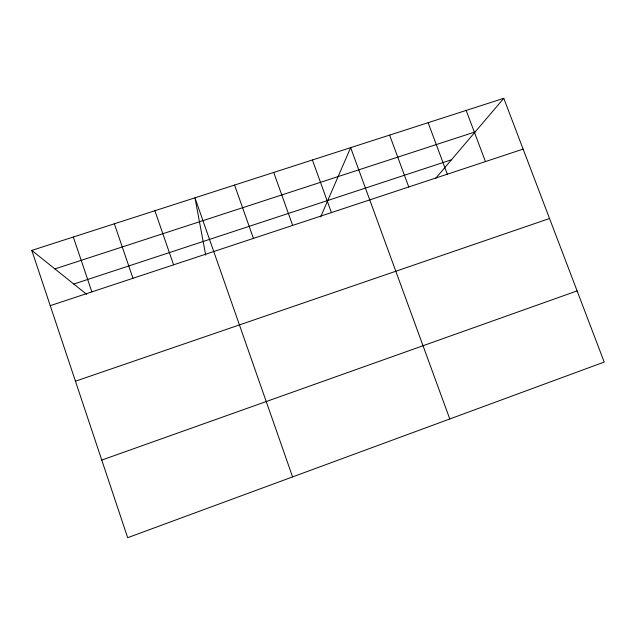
<?xml version="1.0" encoding="UTF-8"?>
<svg xmlns="http://www.w3.org/2000/svg" width="636" height="636" viewBox="0 0 636 636"><rect width="100%" height="100%" fill="white"/><g stroke="black" fill="none" stroke-linecap="round" stroke-linejoin="round"><path stroke-width="0.95" d="M320.647 216.924L350.659 147.647L449.779 418.973M435.509 178.525L503.784 98.31L604.2 362.059L127.669 537.69L31.8 250.401L503.784 98.31M101.768 460.074L577.106 290.898M75.446 381.195L549.544 218.498M50.236 305.662L523.126 149.11M73.792 284.054L451.473 159.771M54.895 268.909L475.187 131.906M31.8 250.401L86.695 294.396M466.164 110.426L485.451 161.584M428.115 122.692L447.331 174.2M389.614 135.094L408.765 186.968M312.403 159.978L331.42 212.575M273.711 172.443L292.655 225.406M234.565 185.06L253.43 238.389M292.592 476.913L194.966 197.82L205.714 255.131M154.89 210.731L173.596 264.822M114.345 223.8L132.972 278.274M73.323 237.021L91.854 291.884"/></g></svg>
